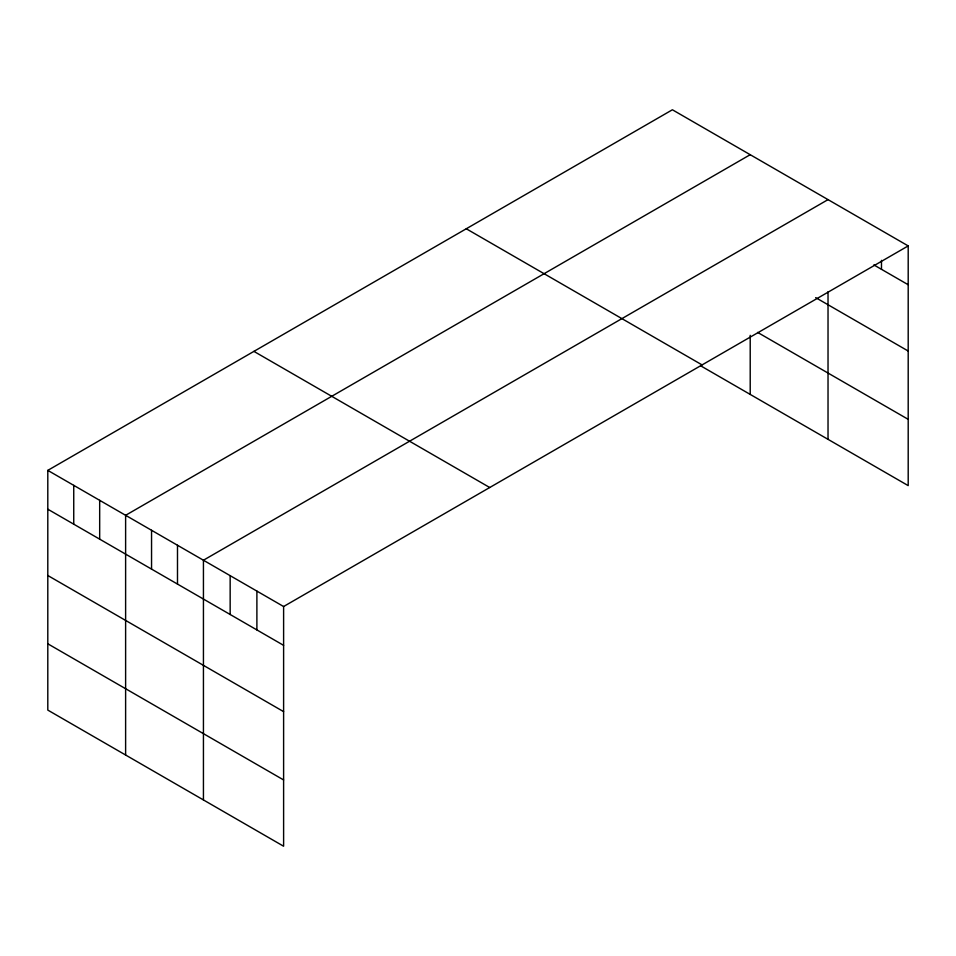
<?xml version="1.0" encoding="UTF-8"?>
<svg xmlns="http://www.w3.org/2000/svg" width="956" height="956" viewBox="0 0 956 956"><rect width="100%" height="100%" fill="white"/><g stroke="black" fill="none" stroke-linecap="round" stroke-linejoin="round"><path stroke-width="1.43" d="M908.2 245.907L283.609 606.522L283.609 846.227L47.8 710.093L47.8 470.376L672.391 109.773L908.2 245.907L908.2 485.624L700.796 365.885M750.209 154.693L125.618 515.308L125.618 755.013M828.027 199.625L203.437 560.228L203.437 799.945M873.844 264.908L908.2 284.745M815.671 297.615L908.2 351.031M757.618 332.401L908.2 419.337M466.277 228.771L702.086 364.917M253.914 351.378L489.723 487.512M47.8 470.376L283.609 606.522M47.8 509.201L283.609 645.348M47.8 575.5L283.609 711.634M47.8 643.794L283.609 779.941M881.48 260.355L881.48 269.305M828.027 291.771L828.027 439.342M750.209 335.329L750.209 394.41M256.889 591.083L256.889 629.92M230.157 575.655L230.157 614.481M177.493 545.255L177.493 584.08M151.55 530.281L151.55 569.107M99.675 500.323L99.675 539.148M73.743 485.349L73.743 524.175"/></g></svg>
